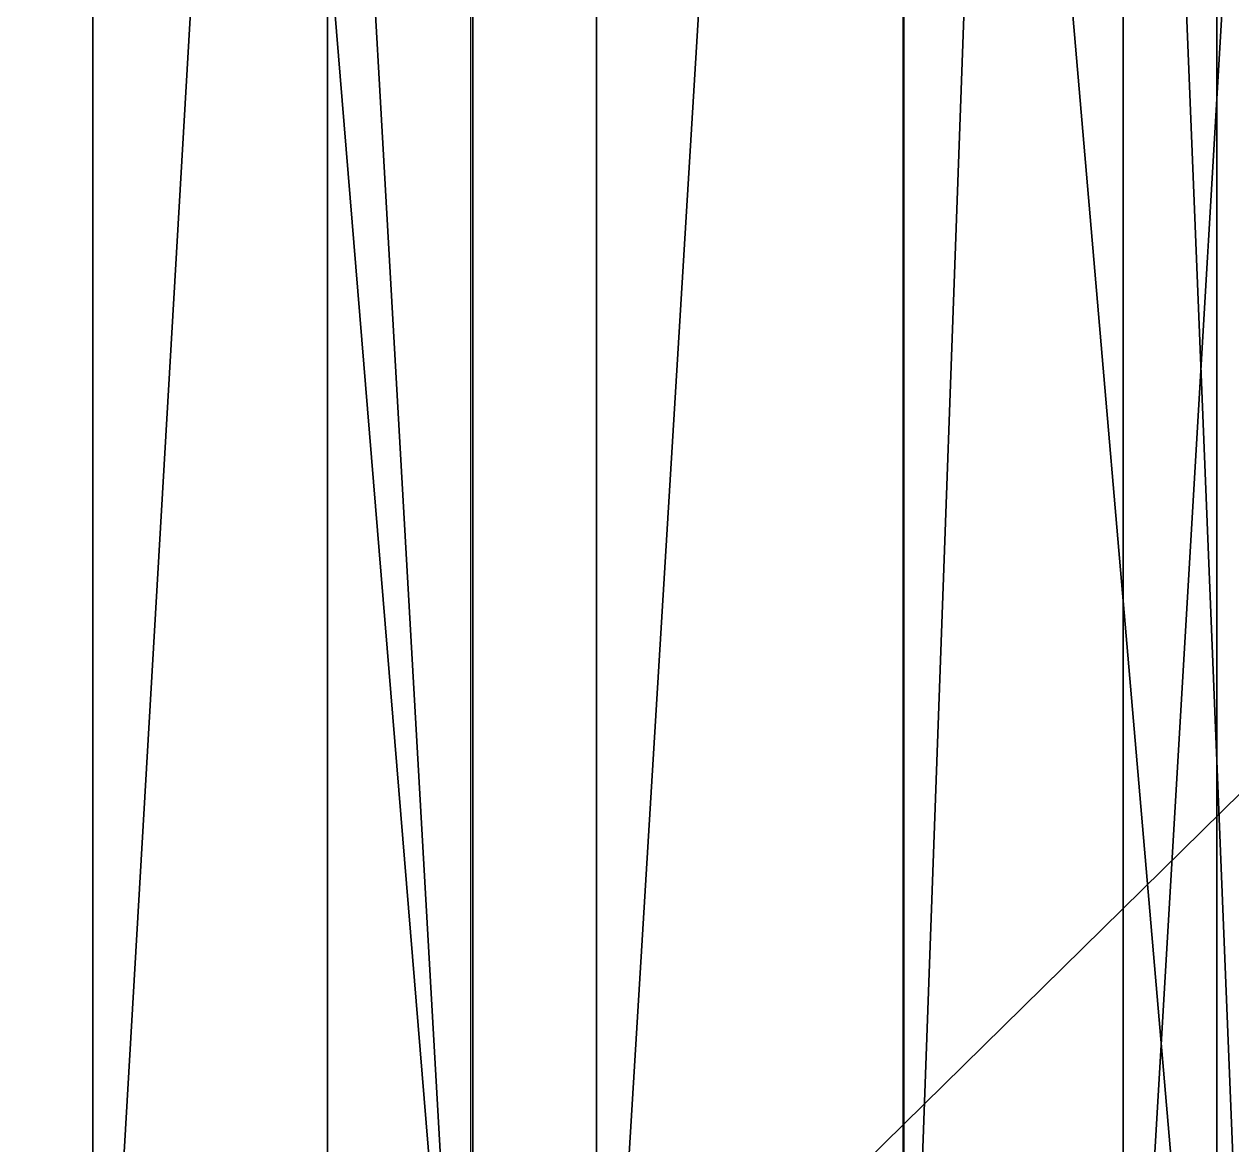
# Model space of a CAD drawing. Extents: x 51.7 to 84.8, y -43.6 to -19.8.
# Drawn here: x 56.236 to 59.254, y -40.109 to -37.308 of the extents above; entities that cross this region are included whole.
import ezdxf

# ---------------------------------------------------------------- set-up
doc = ezdxf.new("R2010")
doc.units = 0
doc.layers.get('0').update_dxf_attribs({"color": 13, "linetype": 'CONTINUOUS'})

# ---------------------------------------------------------------- blocks, each defined once
blk = doc.blocks.new('GROUP_1')
for p, q in [((56.4077, -41.4732, 41.4979), (56.4077, -19.8329, 41.4979)), ((57.3521, -41.4732, 32.4952), (57.3521, -19.8329, 32.4952)), ((57.3576, -19.8329, 43.831), (57.3576, -41.4732, 43.831)), ((57.6666, -41.4732, 41.8806), (57.6666, -19.8329, 41.8806)), ((58.4342, -19.8329, 44.1043), (58.4342, -41.4732, 44.1043)), ((58.9822, -41.4732, 41.9058), (58.9822, -19.8329, 41.9058)), ((59.2164, -19.8329, 43.8665), (59.2164, -41.4732, 43.8665))]:
    blk.add_line(p, q)
at = {"color": 9}
mesh = blk.add_polyface(dxfattribs=at)
corners = [(56.9941, -19.8329, 30.5393), (55.1747, -41.4732, 31.2285), (55.1747, -19.8329, 31.2285), (56.9941, -41.4732, 30.5393)]
mesh.append_faces([[corners[k] for k in face] for face in [(0, 1, 2), (1, 0, 3)]], dxfattribs={"vtx0": -1, "color": 9})
mesh = blk.add_polyface(dxfattribs=at)
corners = [(56.4077, -19.8329, 41.4979), (55.3008, -41.4732, 40.7865), (55.3008, -19.8329, 40.7865), (56.4077, -41.4732, 41.4979)]
mesh.append_faces([[corners[k] for k in face] for face in [(0, 1, 2), (1, 0, 3)]], dxfattribs={"vtx0": -1, "color": 9})
mesh = blk.add_polyface(dxfattribs=at)
corners = [(57.3576, -41.4732, 43.831), (55.5788, -19.8329, 43.2902), (55.5788, -41.4732, 43.2902), (57.3576, -19.8329, 43.831)]
mesh.append_faces([[corners[k] for k in face] for face in [(0, 1, 2), (1, 0, 3)]], dxfattribs={"vtx0": -1, "color": 9})
mesh = blk.add_polyface(dxfattribs=at)
corners = [(57.3521, -41.4732, 32.4952), (56.1217, -19.8329, 32.9614), (56.1217, -41.4732, 32.9614), (57.3521, -19.8329, 32.4952)]
mesh.append_faces([[corners[k] for k in face] for face in [(0, 1, 2), (1, 0, 3)]], dxfattribs={"vtx0": -1, "color": 9})
mesh = blk.add_polyface(dxfattribs=at)
corners = [(57.6666, -19.8329, 41.8806), (56.4077, -41.4732, 41.4979), (56.4077, -19.8329, 41.4979), (57.6666, -41.4732, 41.8806)]
mesh.append_faces([[corners[k] for k in face] for face in [(0, 1, 2), (1, 0, 3)]], dxfattribs={"vtx0": -1, "color": 9})
mesh = blk.add_polyface(dxfattribs=at)
corners = [(78.9938, -19.8329, 30.5393), (56.9941, -41.4732, 30.5393), (56.9941, -19.8329, 30.5393), (78.9938, -41.4732, 30.5393)]
mesh.append_faces([[corners[k] for k in face] for face in [(0, 1, 2), (1, 0, 3)]], dxfattribs={"vtx0": -1, "color": 9})
mesh = blk.add_polyface(dxfattribs=at)
corners = [(59.2164, -41.4732, 43.8665), (57.3576, -19.8329, 43.831), (57.3576, -41.4732, 43.831), (59.2164, -19.8329, 43.8665)]
mesh.append_faces([[corners[k] for k in face] for face in [(0, 1, 2), (1, 0, 3)]], dxfattribs={"vtx0": -1, "color": 9})
mesh = blk.add_polyface(dxfattribs=at)
corners = [(58.9822, -19.8329, 41.9058), (57.6666, -41.4732, 41.8806), (57.6666, -19.8329, 41.8806), (58.9822, -41.4732, 41.9058)]
mesh.append_faces([[corners[k] for k in face] for face in [(0, 1, 2), (1, 0, 3)]], dxfattribs={"vtx0": -1, "color": 9})
mesh = blk.add_polyface(dxfattribs=at)
corners = [(59.2164, -19.8329, 43.8665), (58.4325, -41.4732, 44.0725), (58.4325, -19.8329, 44.0725), (59.2164, -41.4732, 43.8665)]
mesh.append_faces([[corners[k] for k in face] for face in [(0, 1, 2), (1, 0, 3)]], dxfattribs={"vtx0": -1, "color": 9})
mesh = blk.add_polyface(dxfattribs=at)
corners = [(58.4342, -19.8329, 44.1043), (58.4325, -41.4732, 44.0725), (58.4342, -41.4732, 44.1043), (58.4325, -19.8329, 44.0725)]
mesh.append_faces([[corners[k] for k in face] for face in [(0, 1, 2), (1, 0, 3)]], dxfattribs={"vtx0": -1, "color": 9})
mesh = blk.add_polyface(dxfattribs=at)
corners = [(59.3101, -41.4732, 46.6595), (58.4342, -19.8329, 44.1043), (58.4342, -41.4732, 44.1043), (59.3101, -19.8329, 46.6595)]
mesh.append_faces([[corners[k] for k in face] for face in [(0, 1, 2), (1, 0, 3)]], dxfattribs={"vtx0": -1, "color": 9})
mesh = blk.add_polyface(dxfattribs=at)
corners = [(60.2548, -19.8329, 41.5714), (58.9822, -41.4732, 41.9058), (58.9822, -19.8329, 41.9058), (60.2548, -41.4732, 41.5714)]
mesh.append_faces([[corners[k] for k in face] for face in [(0, 1, 2), (1, 0, 3)]], dxfattribs={"vtx0": -1, "color": 9})
blk = doc.blocks.new('COMPONENT_2_')
blk.add_blockref('GROUP_1', (0, 0))

msp = doc.modelspace()

# ---------------------------------------------------------------- block references
msp.add_blockref('COMPONENT_2_', (0, 0))

doc.saveas('drawing.dxf')
